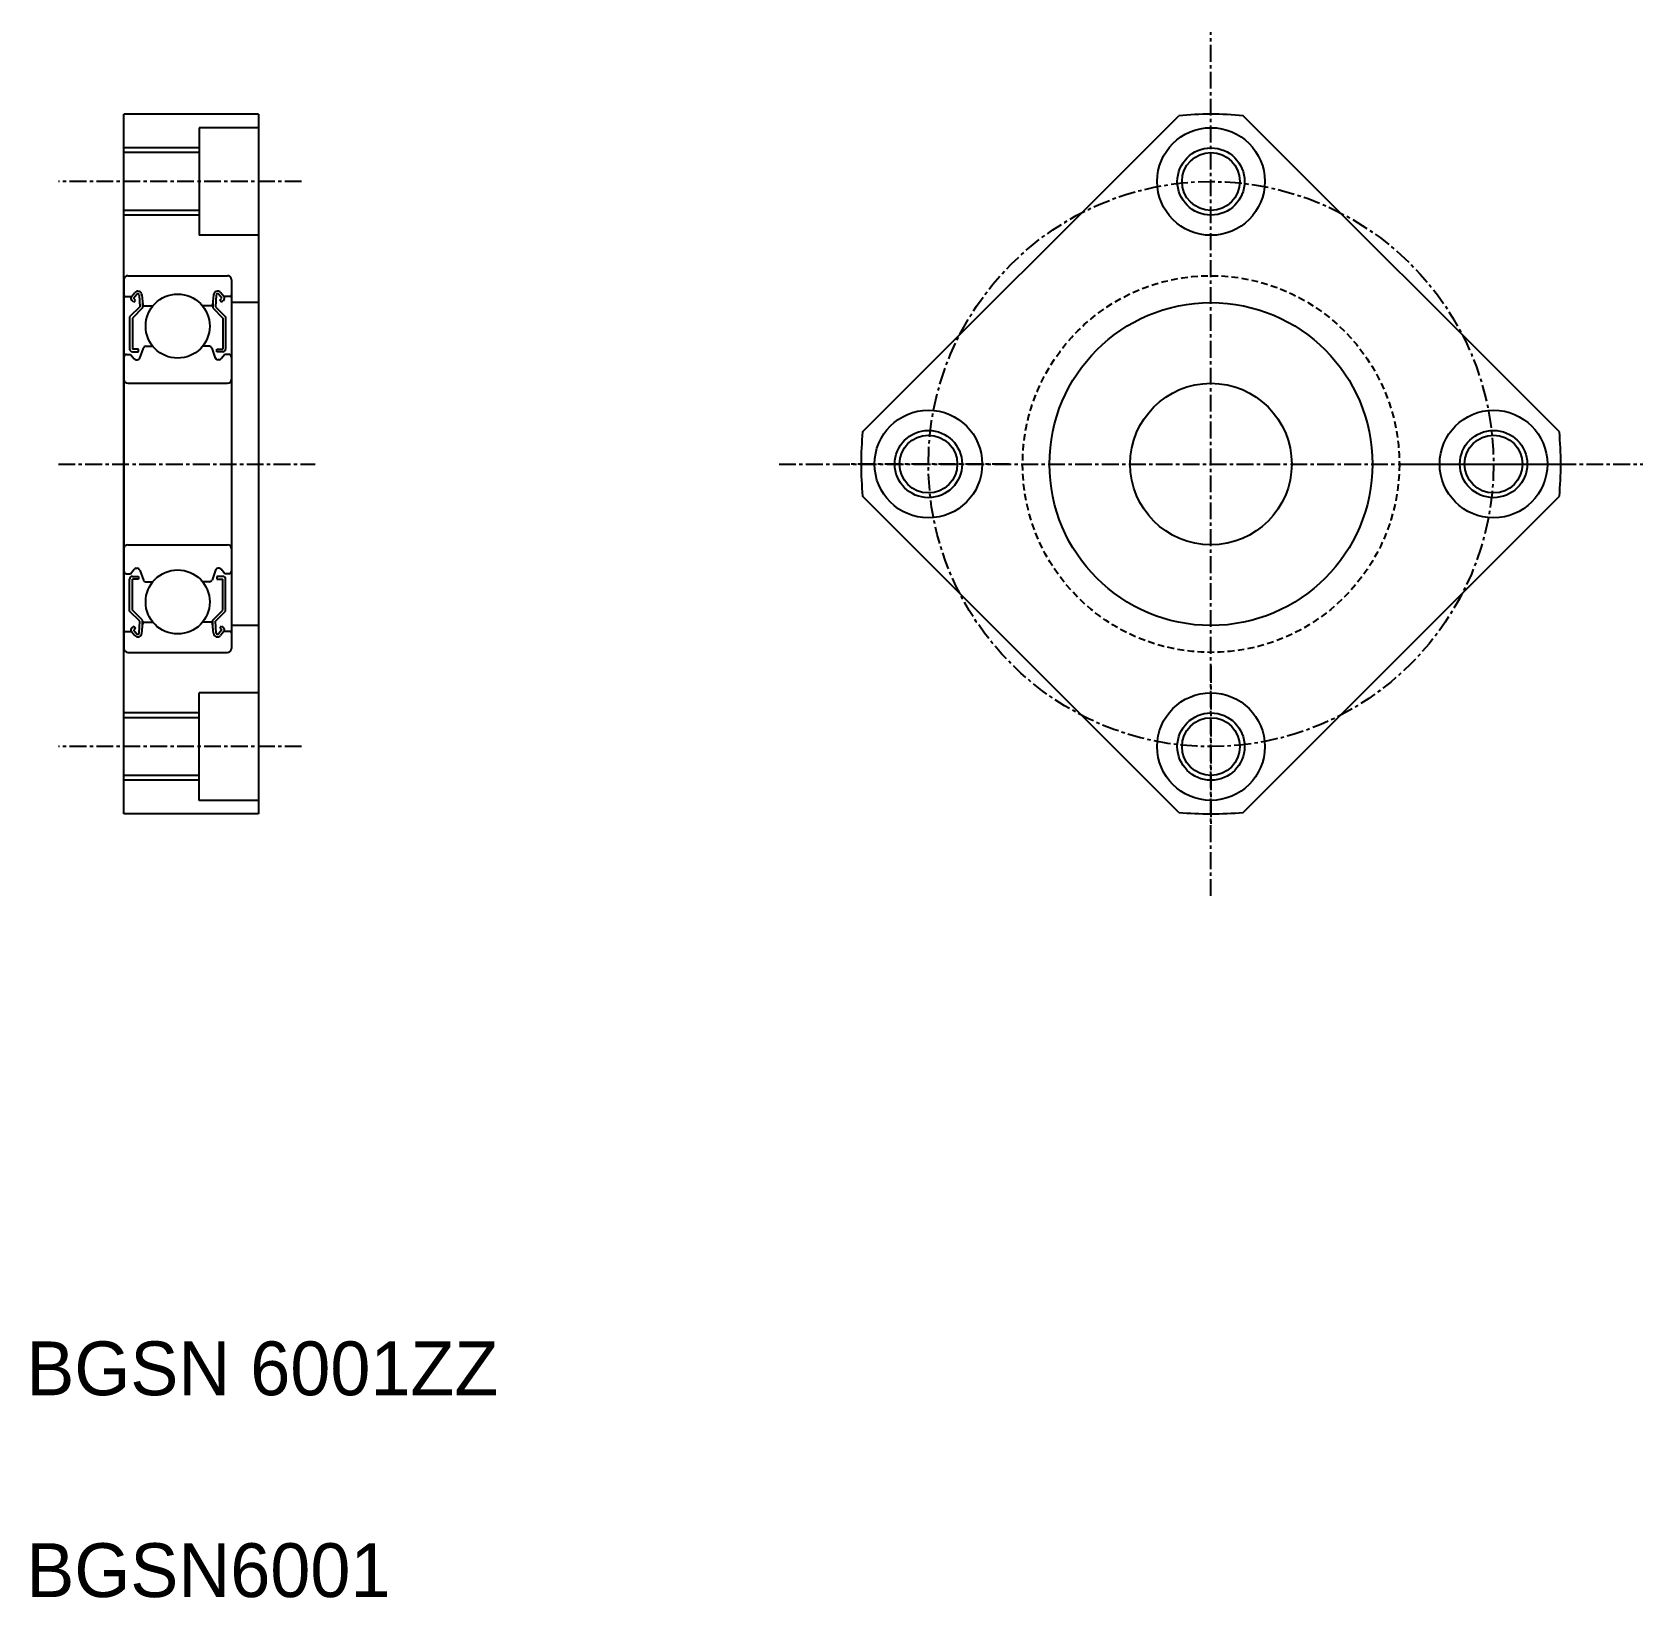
# Model space of a CAD drawing. Extents: x 168 to 288, y 112 to 228.
import ezdxf

# ---------------------------------------------------------------- set-up
doc = ezdxf.new("R2010")
doc.units = 0
doc.linetypes.add('CENTER', pattern=[2, 1.25, -0.25, 0.25, -0.25])
doc.linetypes.add('DASHED', pattern=[0.75, 0.5, -0.25])
doc.layers.get('0').update_dxf_attribs({"linetype": 'CONTINUOUS'})
doc.layers.add('CENTER', color=1, linetype='CENTER')

msp = doc.modelspace()

# ---------------------------------------------------------------- linework, layer by layer
for p, q in [((175.19, 169.78), (175.19, 221.78)), ((185.19, 221.78), (175.19, 221.78)), ((180.19, 221.78), (180.19, 221.78)), ((182.69, 221.78), (182.69, 221.78)), ((185.19, 221.78), (185.19, 169.78)), ((230.09, 198.17), (253.58, 221.67)), ((281.87, 198.17), (258.37, 221.67)), ((185.19, 220.78), (180.79, 220.78)), ((180.79, 220.78), (180.79, 212.78)), ((180.79, 218.93), (175.19, 218.93)), ((180.79, 214.63), (175.19, 214.63)), ((185.19, 212.78), (180.79, 212.78)), ((175.19, 209.48), (175.19, 182.08)), ((175.49, 209.78), (182.89, 209.78)), ((183.19, 209.48), (183.19, 182.08)), ((175.75, 208.23), (176, 208.53)), ((175.9, 208.1), (176.15, 208.4)), ((176.33, 208.34), (176.37, 207.46)), ((176.52, 208.36), (176.59, 207.62)), ((181.85, 208.36), (181.78, 207.62)), ((182.05, 208.34), (182, 207.46)), ((182.47, 208.1), (182.22, 208.4)), ((182.63, 208.23), (182.38, 208.53)), ((175.29, 208.23), (175.75, 208.23)), ((176.37, 207.46), (175.62, 206.71)), ((175.92, 207.82), (175.77, 207.95)), ((176.57, 207.38), (175.82, 206.63)), ((176.05, 207.97), (175.9, 208.1)), ((175.92, 207.82), (176.05, 207.97)), ((176.57, 207.85), (176.57, 207.38)), ((176.69, 207.53), (177.34, 207.53)), ((181.68, 207.53), (181.04, 207.53)), ((181.8, 207.85), (181.8, 207.38)), ((181.8, 207.38), (182.55, 206.63)), ((182, 207.46), (182.75, 206.71)), ((182.32, 207.97), (182.47, 208.1)), ((182.45, 207.82), (182.32, 207.97)), ((182.45, 207.82), (182.6, 207.95)), ((183.09, 208.23), (182.63, 208.23)), ((185.19, 207.78), (183.19, 207.78)), ((175.62, 206.71), (175.62, 204.33)), ((175.82, 206.63), (175.82, 204.33)), ((182.55, 206.63), (182.55, 204.33)), ((182.75, 206.71), (182.75, 204.33)), ((175.39, 203.93), (175.69, 203.93)), ((175.69, 203.93), (175.96, 203.6)), ((176.27, 204.33), (175.82, 204.33)), ((175.82, 204.13), (176.27, 204.13)), ((176.11, 203.53), (176.18, 203.53)), ((176.27, 204.13), (176.27, 204.33)), ((176.37, 203.66), (176.64, 204.4)), ((176.82, 204.53), (177.34, 204.53)), ((181.55, 204.53), (181.04, 204.53)), ((182, 203.66), (181.74, 204.4)), ((182.1, 204.33), (182.55, 204.33)), ((182.1, 204.13), (182.1, 204.33)), ((182.55, 204.13), (182.1, 204.13)), ((182.26, 203.53), (182.19, 203.53)), ((182.69, 203.93), (182.41, 203.6)), ((182.99, 203.93), (182.69, 203.93)), ((175.49, 201.78), (182.89, 201.78)), ((253.58, 169.89), (230.09, 193.39)), ((258.37, 169.89), (281.87, 193.39)), ((175.49, 189.78), (182.89, 189.78)), ((175.69, 187.63), (175.96, 187.96)), ((176.11, 188.03), (176.18, 188.03)), ((182.26, 188.03), (182.19, 188.03)), ((182.69, 187.63), (182.41, 187.96)), ((175.39, 187.63), (175.69, 187.63)), ((175.62, 184.85), (175.62, 187.23)), ((175.82, 187.43), (176.27, 187.43)), ((175.82, 184.93), (175.82, 187.23)), ((176.27, 187.23), (175.82, 187.23)), ((176.27, 187.43), (176.27, 187.23)), ((176.37, 187.9), (176.64, 187.16)), ((176.82, 187.03), (177.34, 187.03)), ((176.95, 187.03), (176.95, 187.03)), ((177.08, 187.03), (177.08, 187.03)), ((181.55, 187.03), (181.04, 187.03)), ((182, 187.9), (181.74, 187.16)), ((182.1, 187.43), (182.1, 187.23)), ((182.55, 187.43), (182.1, 187.43)), ((182.1, 187.23), (182.55, 187.23)), ((182.55, 184.93), (182.55, 187.23)), ((182.99, 187.63), (182.69, 187.63)), ((182.75, 184.85), (182.75, 187.23)), ((176.37, 184.1), (175.62, 184.85)), ((176.57, 184.18), (175.82, 184.93)), ((181.8, 184.18), (182.55, 184.93)), ((182, 184.1), (182.75, 184.85)), ((175.29, 183.33), (175.75, 183.33)), ((175.75, 183.33), (176, 183.03)), ((175.92, 183.74), (175.77, 183.61)), ((176.05, 183.59), (175.9, 183.46)), ((175.9, 183.46), (176.15, 183.16)), ((175.92, 183.74), (176.05, 183.59)), ((176.33, 183.22), (176.37, 184.1)), ((176.52, 183.2), (176.59, 183.94)), ((176.57, 183.71), (176.57, 184.18)), ((176.69, 184.03), (177.34, 184.03)), ((181.68, 184.03), (181.04, 184.03)), ((181.85, 183.2), (181.78, 183.94)), ((181.8, 183.71), (181.8, 184.18)), ((182.05, 183.22), (182, 184.1)), ((182.47, 183.46), (182.22, 183.16)), ((182.45, 183.74), (182.32, 183.59)), ((182.32, 183.59), (182.47, 183.46)), ((182.63, 183.33), (182.38, 183.03)), ((182.45, 183.74), (182.6, 183.61)), ((183.09, 183.33), (182.63, 183.33)), ((185.19, 183.78), (183.19, 183.78)), ((175.49, 181.78), (182.89, 181.78)), ((180.79, 170.78), (180.79, 178.78)), ((185.19, 178.78), (180.79, 178.78)), ((180.79, 176.93), (175.19, 176.93)), ((180.79, 172.63), (175.19, 172.63)), ((185.19, 170.78), (180.79, 170.78)), ((185.19, 169.78), (175.19, 169.78))]:
    msp.add_line(p, q)
at = {"color": 3}
for p, q in [((180.79, 219.28), (175.19, 219.28)), ((180.79, 214.28), (175.19, 214.28)), ((180.79, 177.28), (175.19, 177.28)), ((180.79, 172.28), (175.19, 172.28))]:
    msp.add_line(p, q, dxfattribs=at)
for centre, radius in [((255.98, 216.78), 4), ((255.98, 216.78), 2.15), ((179.19, 206.03), 2.38), ((255.98, 195.78), 12), ((255.98, 195.78), 6), ((234.98, 195.78), 4), ((276.98, 195.78), 4), ((234.98, 195.78), 2.15), ((276.98, 195.78), 2.15), ((179.19, 185.53), 2.38), ((255.98, 174.78), 4), ((255.98, 174.78), 2.15)]:
    msp.add_circle(centre, radius)
for centre in [(255.98, 216.78), (234.98, 195.78), (276.98, 195.78), (255.98, 174.78)]:
    msp.add_circle(centre, 2.5, dxfattribs=at)
at = {"color": 3, "linetype": 'DASHED'}
msp.add_circle((255.98, 195.78), 14, dxfattribs=at)
for centre, radius, start, end in [((255.98, 195.78), 26, 84.7151, 95.2849), ((175.49, 209.48), 0.3, 90, 180), ((182.89, 209.48), 0.3, 0, 90), ((175.29, 208.33), 0.1, 180, 270), ((176.23, 208.33), 0.3, 4.9968, 140.002), ((176.23, 208.34), 0.1, 2.8198, 140.0022), ((182.15, 208.33), 0.3, 39.998, 175.0032), ((182.15, 208.34), 0.1, 39.9978, 177.1802), ((183.09, 208.33), 0.1, 270, 0), ((175.9, 208.1), 0.2, 140.002, 230.0863), ((176.69, 207.63), 0.1, 184.9968, 269.9991), ((181.68, 207.63), 0.1, 270.0009, 355.0032), ((182.47, 208.1), 0.2, 309.9137, 39.998), ((175.39, 203.73), 0.2, 90, 180), ((175.82, 204.33), 0.2, 180, 270), ((176.11, 203.73), 0.2, 219.9952, 270), ((176.18, 203.73), 0.2, 270, 339.9916), ((176.82, 204.33), 0.2, 90, 159.9916), ((181.55, 204.33), 0.2, 20.0084, 90), ((182.19, 203.73), 0.2, 200.0084, 270), ((182.26, 203.73), 0.2, 270, 320.0048), ((182.55, 204.33), 0.2, 270, 0), ((182.99, 203.73), 0.2, 0, 90), ((175.49, 202.08), 0.3, 180, 270), ((182.89, 202.08), 0.3, 270, 0), ((255.98, 195.78), 26, 174.7151, 185.2849), ((255.98, 195.78), 26, 354.7151, 5.2849), ((175.49, 189.48), 0.3, 90, 180), ((182.89, 189.48), 0.3, 0, 90), ((176.11, 187.83), 0.2, 90, 140.0048), ((176.18, 187.83), 0.2, 20.0084, 90), ((182.19, 187.83), 0.2, 90, 159.9916), ((182.26, 187.83), 0.2, 39.9952, 90), ((175.39, 187.83), 0.2, 180, 270), ((175.82, 187.23), 0.2, 90, 180), ((176.82, 187.23), 0.2, 200.0084, 270), ((181.55, 187.23), 0.2, 270, 339.9916), ((182.55, 187.23), 0.2, 0, 90), ((182.99, 187.83), 0.2, 270, 0), ((175.29, 183.23), 0.1, 90, 180), ((175.9, 183.46), 0.2, 129.9137, 219.998), ((176.23, 183.23), 0.3, 219.998, 355.0032), ((176.23, 183.22), 0.1, 219.9978, 357.1802), ((176.69, 183.93), 0.1, 90.0009, 175.0032), ((181.68, 183.93), 0.1, 4.9968, 89.9991), ((182.15, 183.23), 0.3, 184.9968, 320.002), ((182.15, 183.22), 0.1, 182.8198, 320.0022), ((182.47, 183.46), 0.2, 320.002, 50.0863), ((183.09, 183.23), 0.1, 0, 90), ((175.49, 182.08), 0.3, 180, 270), ((182.89, 182.08), 0.3, 270, 0), ((255.98, 195.78), 26, 264.7151, 275.2849)]:
    msp.add_arc(centre, radius, start, end)
at = {"layer": 'CENTER', "color": 1, "linetype": 'CENTER'}
for p, q in [((255.98, 163.68), (255.98, 227.88)), ((188.4, 216.78), (170.32, 216.78)), ((170.32, 195.78), (189.4, 195.78)), ((223.88, 195.78), (288.07, 195.78)), ((240.98, 195.78), (228.98, 195.78)), ((270.98, 195.78), (282.98, 195.78)), ((255.98, 180.78), (255.98, 168.78)), ((188.4, 174.78), (170.32, 174.78))]:
    msp.add_line(p, q, dxfattribs=at)
msp.add_circle((255.98, 195.78), 21, dxfattribs=at)

# ---------------------------------------------------------------- texts
for s, p in [('BGSN 6001ZZ', (167.94, 126.57)), ('BGSN6001', (167.94, 111.57))]:
    msp.add_text(s, height=4).set_placement(p)

doc.saveas('drawing.dxf')
